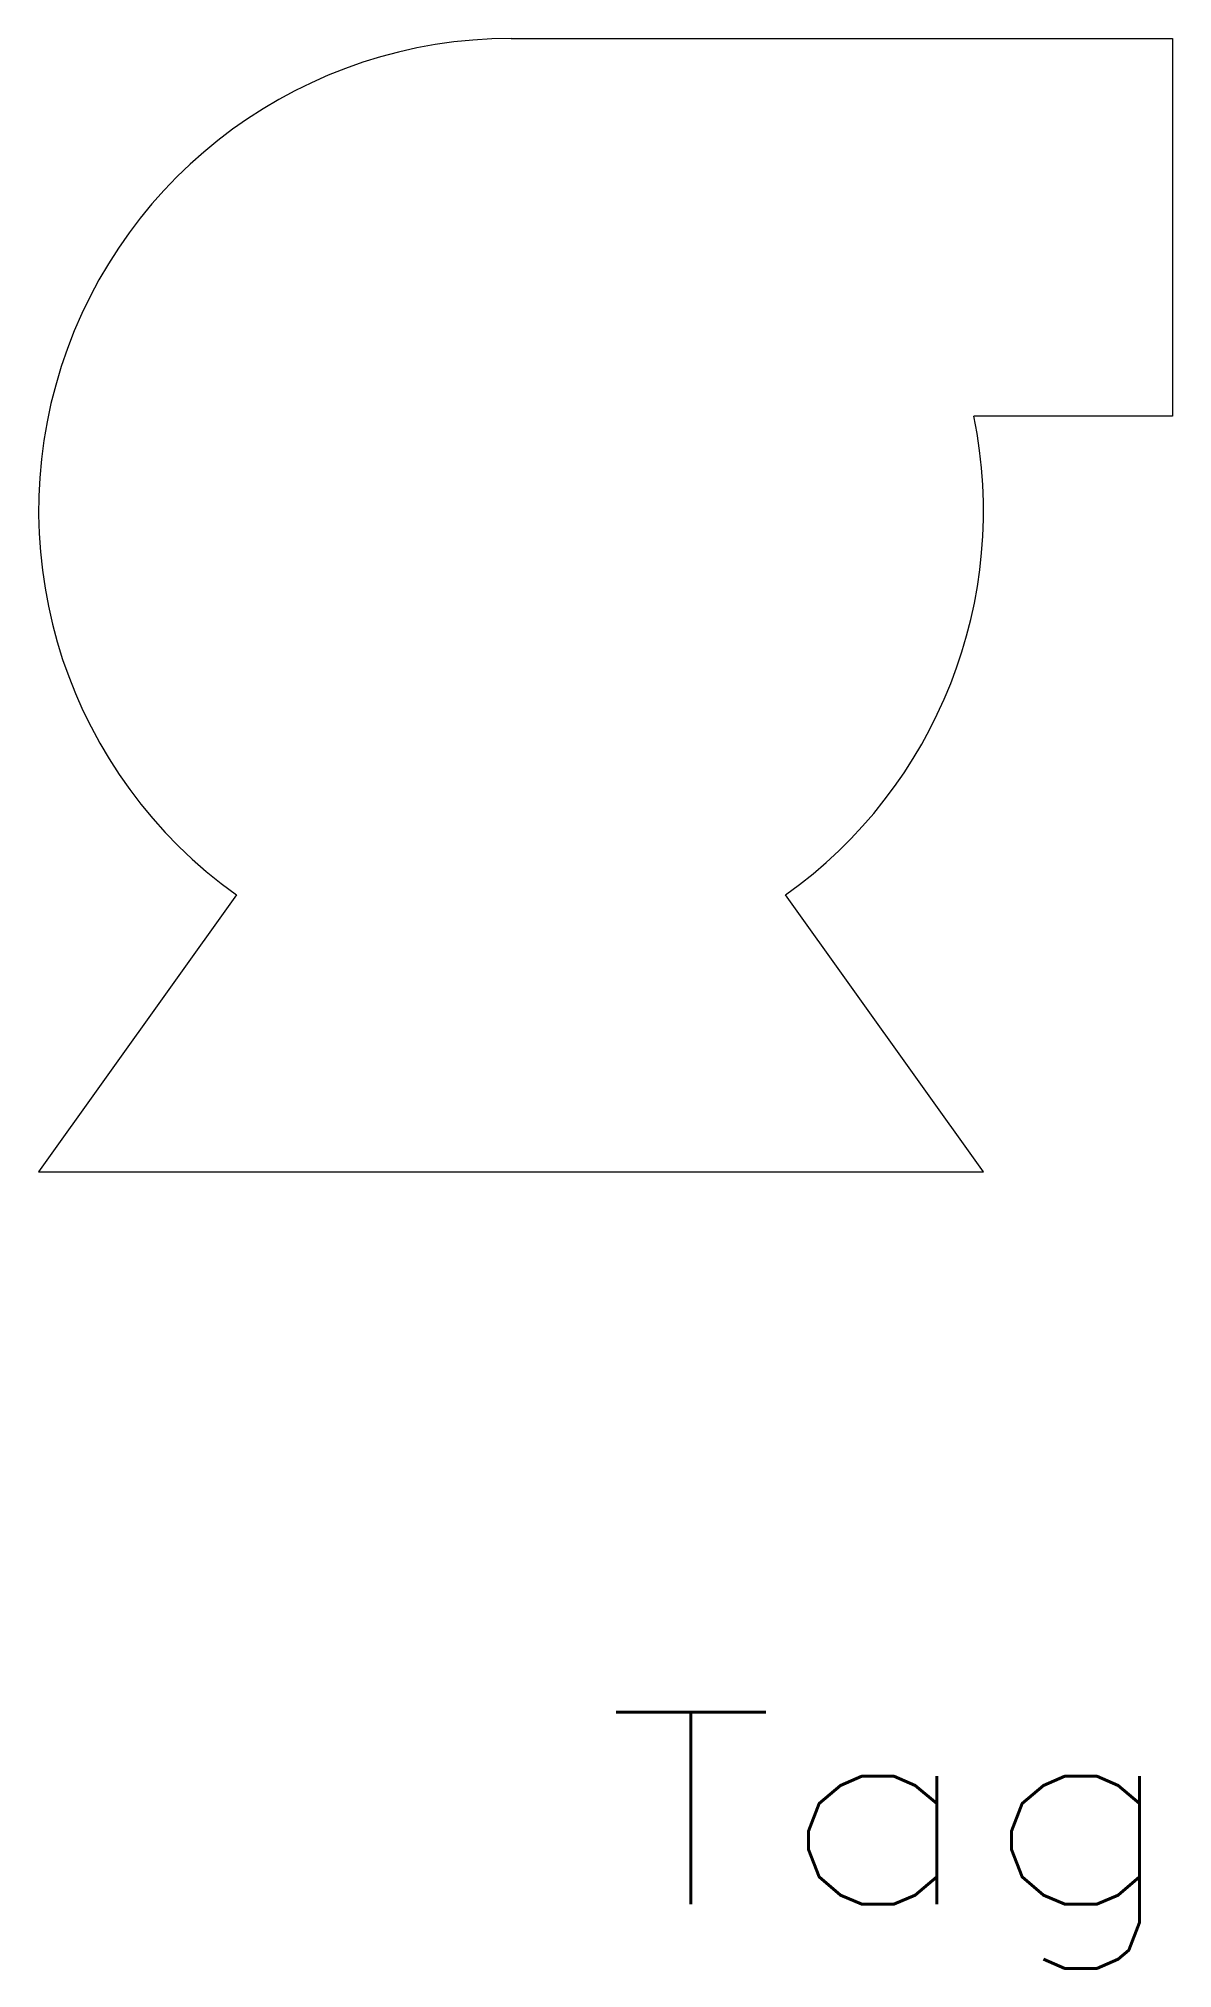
# Model space of a CAD drawing. Header units: inches. Extents: x -3.8 to 3.7, y -9 to 3.8.
import ezdxf
from ezdxf.enums import TextEntityAlignment as Align

# ---------------------------------------------------------------- set-up
doc = ezdxf.new("R2010")
doc.units = ezdxf.units.IN
doc.header["$MEASUREMENT"] = 0
doc.layers.get('0').update_dxf_attribs({"lineweight": 0})
doc.styles.add('STANDARD1', font='TXT.SHX')

msp = doc.modelspace()

# ---------------------------------------------------------------- linework, layer by layer
for p, q in [((-0.645, 3.794), (3.73, 3.794)), ((3.73, 3.794), (3.73, 1.294)), ((3.73, 1.294), (2.417, 1.294)), ((-2.462, -1.874), (-3.77, -3.706)), ((2.48, -3.706), (1.171, -1.874)), ((-3.77, -3.706), (2.48, -3.706))]:
    msp.add_line(p, q)
for start, end in [(90, 234.4623), (-54.4623, 11.537)]:
    msp.add_arc((-0.645, 0.669), 3.125, start, end)

# ---------------------------------------------------------------- texts
at = {"color": 7, "linetype": 'Continuous', "style": 'STANDARD1', "width": 1.166667}
msp.add_text('Tag', height=1.272, dxfattribs=at).set_placement((-0.02, -8.554), (3.796, -8.554), align=Align.FIT)

doc.saveas('drawing.dxf')
